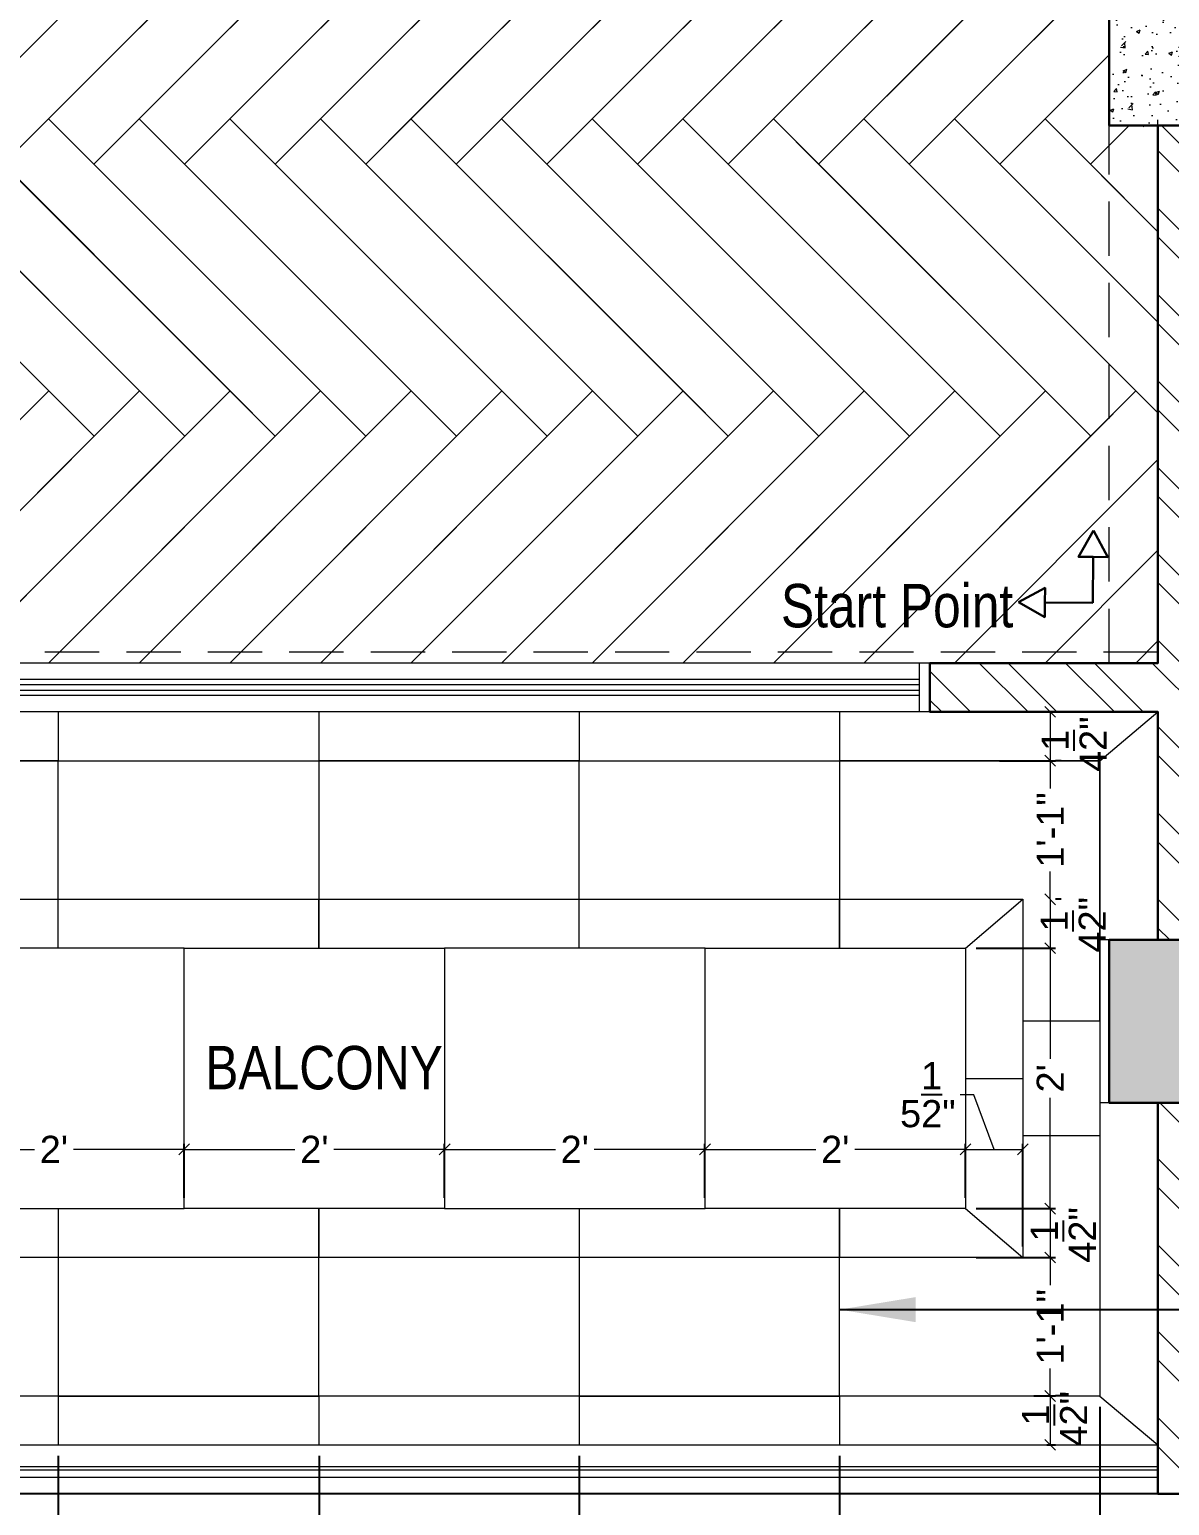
# Model space of a CAD drawing. Header units: millimetres. Extents: x 56222 to 3066687, y -650199 to -121287.
# Drawn here: x 152018.3 to 152123.3, y -179747.2 to -179611.3 of the extents above; entities that cross this region are included whole.
import ezdxf

# ---------------------------------------------------------------- set-up
doc = ezdxf.new("R2010")
doc.units = ezdxf.units.MM
doc.header["$MEASUREMENT"] = 0
doc.header["$PDMODE"] = 35
doc.linetypes.add('ACAD_ISO02W100', pattern=[15, 12, -3])
doc.linetypes.add('DASHED', pattern=[0.75, 0.5, -0.25])
doc.layers.get('Defpoints').update_dxf_attribs({"color": 220})
for name, color, linetype, lineweight in [('COLUMN', 1, 'Continuous', 30), ('dim05', 1, 'Continuous', 13), ('FIRST FLOOR', 7, 'Continuous', 9), ('FIRST FLOOR ( DW_RAIL )', 7, 'Continuous', 9), ('FIRST FLOOR ( TEXT )', 7, 'Continuous', 9), ('FIRST FLOOR_( D - W & RAILING )', 251, 'Continuous', 9), ('FIRST FLOOR_( PLine )_', 251, 'Continuous', 30), ('Labelling', 1, 'Continuous', 25), ('wall', 7, 'Continuous', 30), ('XX~SLAB ( BEAM )~ ( DIM )', 7, 'Continuous', 9)]:
    doc.layers.add(name, color=color, linetype=linetype, lineweight=lineweight)
doc.layers.add('GROUND FLOOR  ( Text )', color=251, linetype='Continuous')
doc.layers.add('hatch', color=253, linetype='Continuous', lineweight=0, transparency=0.4)
doc.layers.add('XX~SLAB ( PLINE )', color=251, linetype='Continuous', plot=False)
doc.styles.add('Arial', font='arial.ttf')
doc.styles.add('Cn_BT_9 ( BOLD )', font='swisscb.ttf', dxfattribs={"height": 9})
doc.styles.add('KATHA', font='swissc.ttf')
doc.styles.get("Standard").update_dxf_attribs({"font": 'arial.ttf', "height": 6})
doc.dimstyles.new('Cn_BT_9 ( BOLD )', dxfattribs={"dimtxt": 9, "dimasz": 5, "dimexe": 1.5, "dimexo": 0, "dimgap": 0.09, "dimtad": 0, "dimzin": 3, "dimdsep": 46, "dimlunit": 4, "dimtxsty": 'Cn_BT_9 ( BOLD )', "dimblk": 'DOT', "dimcen": 0.09, "dimdle": 1.5, "dimclrd": 251, "dimclre": 251, "dimclrt": 5, "dimadec": 0, "dimazin": 0, "dimtfac": 0.75, "dimtofl": 0, "dimtmove": 0, "dimatfit": 3, "dimfxl": 0, "dimtolj": 1, "dimtzin": 0, "dimlwd": 15, "dimlwe": 15, "dimarcsym": 0})
doc.dimstyles.new('ISO-25', dxfattribs={"dimtxt": 2.5, "dimasz": 1, "dimexe": 0.5, "dimexo": 1, "dimtad": 0, "dimdec": 1, "dimlunit": 4, "dimtxsty": 'Standard', "dimblk": 'OBLIQUE', "dimcen": 2.5, "dimclrd": 1, "dimclre": 1, "dimclrt": 5, "dimadec": 0, "dimazin": 0, "dimtfac": 1, "dimtdec": 1, "dimtmove": 0, "dimatfit": 3, "dimfxl": 1, "dimlwd": -1, "dimarcsym": 0})
pattern_1 = [(50, (0, 0), (3.586300913, -0.313760675), [0.375, -4.125]), (355, (0, 0), (-0.69375667, 3.76096067), [0.3, -3.3]), (100.4514445, (0.299, -0.026), (2.892544234, 3.447199955), [0.31870096, -3.50571056]), (46.1842, (0, 1), (5.33620665, -0.8275964), [0.5625, -6.1875]), (96.6356355, (0.4447, 0.931), (4.67330973, 4.870593), [0.47805171, -5.2585688]), (351.184164, (0, 1), (4.67330973, 4.870593), [0.45, -4.95]), (21, (0.5, 0.75), (2.98453526, -2.013094453), [0.375, -4.125]), (326, (0.5, 0.75), (1.21657666, 3.625750225), [0.3, -3.3]), (71.4514447, (0.7487, 0.5822), (4.201111884, 1.612655764), [0.31870095, -3.50571056]), (37.5, (0, 0), (0.0607992766, 1.664469269), [0, -3.26, 0, -3.35, 0, -3.3125]), (7.5, (0, 0), (1.315347687, 1.97205856), [0, -1.91, 0, -3.185, 0, -1.2625]), (327.5, (-1.115, 0), (2.669112181, -0.112774359), [0, -1.25, 0, -3.9, 0, -5.175]), (317.5, (-1.615, 0), (2.915930847, 0.500524912), [0, -1.625, 0, -2.59, 0, -3.675])]

# ---------------------------------------------------------------- blocks, each defined once
blk = doc.blocks.new('_Oblique')
at = {"layer": 'wall', "color": 0, "lineweight": -2}
blk.add_line((-0.5, -0.5), (0.5, 0.5), dxfattribs=at)
blk = doc.blocks.new('*D143')
at = {"layer": 'Defpoints', "color": 0, "lineweight": 30, "transparency": 16777216}
for p in [(152106.61, -179674.13), (152112.27, -179678.63), (152112.27, -179678.63)]:
    blk.add_point(p, dxfattribs=at)
at = {"layer": 'dim05', "color": 1, "linetype": 'Continuous', "lineweight": -2, "transparency": 16777216}
for p, q in [((152107.61, -179674.13), (152112.77, -179674.13)), ((152113.27, -179678.63), (152112.77, -179678.63))]:
    blk.add_line(p, q, dxfattribs=at)
at = {"layer": 'dim05', "color": 1, "linetype": 'Continuous', "transparency": 16777216}
blk.add_line((152112.27, -179674.13), (152112.27, -179678.63), dxfattribs=at)
at = {"layer": 'dim05', "color": 1, "transparency": 16777216}
for p, rotation in [((152112.27, -179674.13), 90), ((152112.27, -179678.63), 270)]:
    blk.add_blockref('_Oblique', p, dxfattribs=dict(at, rotation=rotation))
at = {"layer": 'dim05', "color": 5, "lineweight": 25, "transparency": 16777216, "insert": (152114.47, -179677.11), "char_height": 2.5, "attachment_point": 5, "rotation": 90, "style": 'Arial'}
blk.add_mtext('4{\\H1x;\\S1/2;}"', dxfattribs=at)
blk = doc.blocks.new('sd d')
at = {"color": 5, "lineweight": 30}
for p, q in [((3321370.72, -510816.44, 0), (3321370.72, -510812.03, 0)), ((3321366.49, -510816.44, 0), (3321370.72, -510816.44, 0))]:
    blk.add_line(p, q, dxfattribs=at)
at = {"color": 5, "lineweight": 30, "elevation": 0}
for points in [[(3321370.72, -510812.03), (3321369.37, -510812.03), (3321370.72, -510809.6)], [(3321370.72, -510812.03), (3321372.06, -510812.03), (3321370.72, -510809.6)], [(3321366.49, -510816.44), (3321366.49, -510815.09), (3321364.06, -510816.44)], [(3321366.49, -510816.44), (3321366.49, -510817.78), (3321364.06, -510816.44)]]:
    blk.add_lwpolyline(points, dxfattribs=at)
blk = doc.blocks.new('*D144')
at = {"layer": 'Defpoints', "color": 0, "lineweight": 30, "transparency": 16777216}
for p in [(152106.61, -179678.63), (152112.27, -179691.39), (152112.27, -179691.39)]:
    blk.add_point(p, dxfattribs=at)
at = {"layer": 'dim05', "color": 1, "linetype": 'Continuous', "lineweight": -2, "transparency": 16777216}
for p, q in [((152107.61, -179678.63), (152112.77, -179678.63)), ((152113.27, -179691.39), (152112.77, -179691.39))]:
    blk.add_line(p, q, dxfattribs=at)
at = {"layer": 'dim05', "color": 1, "linetype": 'Continuous', "transparency": 16777216}
for p, q in [((152112.27, -179678.63), (152112.27, -179681.18)), ((152112.27, -179691.39), (152112.27, -179688.84))]:
    blk.add_line(p, q, dxfattribs=at)
at = {"layer": 'dim05', "color": 1, "transparency": 16777216}
for p, rotation in [((152112.27, -179678.63), 90), ((152112.27, -179691.39), 270)]:
    blk.add_blockref('_Oblique', p, dxfattribs=dict(at, rotation=rotation))
at = {"layer": 'dim05', "color": 5, "lineweight": 25, "transparency": 16777216, "insert": (152112.27, -179685.01), "char_height": 2.5, "attachment_point": 5, "rotation": 90, "style": 'Arial'}
blk.add_mtext('1\'-1"', dxfattribs=at)
blk = doc.blocks.new('*D145')
at = {"layer": 'Defpoints', "color": 0, "lineweight": 30, "transparency": 16777216}
for p in [(152112.27, -179691.39), (152104.46, -179695.89), (152112.27, -179695.89)]:
    blk.add_point(p, dxfattribs=at)
at = {"layer": 'dim05', "color": 1, "linetype": 'Continuous', "transparency": 16777216}
blk.add_line((152112.27, -179691.39), (152112.27, -179695.89), dxfattribs=at)
at = {"layer": 'dim05', "color": 1, "linetype": 'Continuous', "lineweight": -2, "transparency": 16777216}
for p, q in [((152113.27, -179691.39), (152112.77, -179691.39)), ((152105.46, -179695.89), (152112.77, -179695.89))]:
    blk.add_line(p, q, dxfattribs=at)
at = {"layer": 'dim05', "color": 1, "transparency": 16777216}
for p, rotation in [((152112.27, -179691.39), 90), ((152112.27, -179695.89), 270)]:
    blk.add_blockref('_Oblique', p, dxfattribs=dict(at, rotation=rotation))
at = {"layer": 'dim05', "color": 5, "lineweight": 25, "transparency": 16777216, "insert": (152114.39, -179693.74), "char_height": 2.5, "attachment_point": 5, "rotation": 90, "style": 'Arial'}
blk.add_mtext('4{\\H1x;\\S1/2;}"', dxfattribs=at)
blk = doc.blocks.new('*D146')
at = {"layer": 'Defpoints', "color": 0, "lineweight": 30, "transparency": 16777216}
for p in [(152104.46, -179695.89), (152104.46, -179719.88), (152112.27, -179719.88)]:
    blk.add_point(p, dxfattribs=at)
at = {"layer": 'dim05', "color": 1, "linetype": 'Continuous', "lineweight": -2, "transparency": 16777216}
for p, q in [((152105.46, -179695.89), (152112.77, -179695.89)), ((152105.46, -179719.88), (152112.77, -179719.88))]:
    blk.add_line(p, q, dxfattribs=at)
at = {"layer": 'dim05', "color": 1, "linetype": 'Continuous', "transparency": 16777216}
for p, q in [((152112.27, -179695.89), (152112.27, -179706.09)), ((152112.27, -179719.88), (152112.27, -179709.68))]:
    blk.add_line(p, q, dxfattribs=at)
at = {"layer": 'dim05', "color": 1, "transparency": 16777216}
for p, rotation in [((152112.27, -179695.89), 90), ((152112.27, -179719.88), 270)]:
    blk.add_blockref('_Oblique', p, dxfattribs=dict(at, rotation=rotation))
at = {"layer": 'dim05', "color": 5, "lineweight": 25, "transparency": 16777216, "insert": (152112.27, -179707.88), "char_height": 2.5, "attachment_point": 5, "rotation": 90, "style": 'Arial'}
blk.add_mtext("2'", dxfattribs=at)
blk = doc.blocks.new('*D147')
at = {"layer": 'Defpoints', "color": 0, "lineweight": 30, "transparency": 16777216}
for p in [(152104.46, -179719.88), (152104.46, -179724.38), (152112.27, -179724.38)]:
    blk.add_point(p, dxfattribs=at)
at = {"layer": 'dim05', "color": 1, "linetype": 'Continuous', "lineweight": -2, "transparency": 16777216}
for p, q in [((152105.46, -179719.88), (152112.77, -179719.88)), ((152105.46, -179724.38), (152112.77, -179724.38))]:
    blk.add_line(p, q, dxfattribs=at)
at = {"layer": 'dim05', "color": 1, "linetype": 'Continuous', "transparency": 16777216}
blk.add_line((152112.27, -179719.88), (152112.27, -179724.38), dxfattribs=at)
at = {"layer": 'dim05', "color": 1, "transparency": 16777216}
for p, rotation in [((152112.27, -179719.88), 90), ((152112.27, -179724.38), 270)]:
    blk.add_blockref('_Oblique', p, dxfattribs=dict(at, rotation=rotation))
at = {"layer": 'dim05', "color": 5, "lineweight": 25, "transparency": 16777216, "insert": (152113.48, -179722.3), "char_height": 2.5, "attachment_point": 5, "rotation": 90, "style": 'Arial'}
blk.add_mtext('4{\\H1x;\\S1/2;}"', dxfattribs=at)
blk = doc.blocks.new('*D148')
at = {"layer": 'Defpoints', "color": 0, "lineweight": 30, "transparency": 16777216}
for p in [(152109.75, -179724.38), (152109.75, -179737.13), (152112.27, -179737.13)]:
    blk.add_point(p, dxfattribs=at)
at = {"layer": 'dim05', "color": 1, "linetype": 'Continuous', "lineweight": -2, "transparency": 16777216}
for p, q in [((152110.75, -179724.38), (152112.77, -179724.38)), ((152110.75, -179737.13), (152112.77, -179737.13))]:
    blk.add_line(p, q, dxfattribs=at)
at = {"layer": 'dim05', "color": 1, "linetype": 'Continuous', "transparency": 16777216}
for p, q in [((152112.27, -179724.38), (152112.27, -179726.93)), ((152112.27, -179737.13), (152112.27, -179734.59))]:
    blk.add_line(p, q, dxfattribs=at)
at = {"layer": 'dim05', "color": 1, "transparency": 16777216}
for p, rotation in [((152112.27, -179724.38), 90), ((152112.27, -179737.13), 270)]:
    blk.add_blockref('_Oblique', p, dxfattribs=dict(at, rotation=rotation))
at = {"layer": 'dim05', "color": 5, "lineweight": 25, "transparency": 16777216, "insert": (152112.27, -179730.76), "char_height": 2.5, "attachment_point": 5, "rotation": 90, "style": 'Arial'}
blk.add_mtext('1\'-1"', dxfattribs=at)
blk = doc.blocks.new('*D149')
at = {"layer": 'Defpoints', "color": 0, "lineweight": 30, "transparency": 16777216}
for p in [(152112.27, -179737.13), (152110.96, -179741.63), (152112.27, -179741.63)]:
    blk.add_point(p, dxfattribs=at)
at = {"layer": 'dim05', "color": 1, "linetype": 'Continuous', "transparency": 16777216}
blk.add_line((152112.27, -179737.13), (152112.27, -179741.63), dxfattribs=at)
at = {"layer": 'dim05', "color": 1, "linetype": 'Continuous', "lineweight": -2, "transparency": 16777216}
for p, q in [((152113.27, -179737.13), (152112.77, -179737.13)), ((152111.96, -179741.63), (152112.77, -179741.63))]:
    blk.add_line(p, q, dxfattribs=at)
at = {"layer": 'dim05', "color": 1, "transparency": 16777216}
for p, rotation in [((152112.27, -179737.13), 90), ((152112.27, -179741.63), 270)]:
    blk.add_blockref('_Oblique', p, dxfattribs=dict(at, rotation=rotation))
at = {"layer": 'dim05', "color": 5, "lineweight": 25, "transparency": 16777216, "insert": (152112.67, -179739.23), "char_height": 2.5, "attachment_point": 5, "rotation": 90, "style": 'Arial'}
blk.add_mtext('4{\\H1x;\\S1/2;}"', dxfattribs=at)
blk = doc.blocks.new('*D152')
at = {"layer": 'Defpoints', "color": 0, "lineweight": 30, "transparency": 16777216}
for p in [(151996.92, -179741.63), (152020.91, -179741.63), (152020.91, -179751.49)]:
    blk.add_point(p, dxfattribs=at)
at = {"layer": 'dim05', "color": 1, "linetype": 'Continuous', "lineweight": -2, "transparency": 16777216}
for p, q in [((151996.92, -179742.63), (151996.92, -179751.99)), ((152020.91, -179742.63), (152020.91, -179751.99))]:
    blk.add_line(p, q, dxfattribs=at)
at = {"layer": 'dim05', "color": 1, "linetype": 'Continuous', "transparency": 16777216}
for p, q in [((151996.92, -179751.49), (152007.12, -179751.49)), ((152020.91, -179751.49), (152010.71, -179751.49))]:
    blk.add_line(p, q, dxfattribs=at)
at = {"layer": 'dim05', "color": 1, "transparency": 16777216, "rotation": 180}
blk.add_blockref('_Oblique', (151996.92, -179751.49), dxfattribs=at)
at = {"layer": 'dim05', "color": 1, "transparency": 16777216}
blk.add_blockref('_Oblique', (152020.91, -179751.49), dxfattribs=at)
at = {"layer": 'dim05', "color": 5, "lineweight": 25, "transparency": 16777216, "insert": (152008.92, -179751.49), "char_height": 2.5, "attachment_point": 5, "style": 'Arial'}
blk.add_mtext("2'", dxfattribs=at)
blk = doc.blocks.new('*D153')
at = {"layer": 'Defpoints', "color": 0, "lineweight": 30, "transparency": 16777216}
for p in [(152020.91, -179741.63), (152044.94, -179741.63), (152020.91, -179751.49)]:
    blk.add_point(p, dxfattribs=at)
at = {"layer": 'dim05', "color": 1, "linetype": 'Continuous', "lineweight": -2, "transparency": 16777216}
for p, q in [((152020.91, -179742.63), (152020.91, -179751.99)), ((152044.94, -179742.63), (152044.94, -179751.99))]:
    blk.add_line(p, q, dxfattribs=at)
at = {"layer": 'dim05', "color": 1, "linetype": 'Continuous', "transparency": 16777216}
for p, q in [((152020.91, -179751.49), (152031.13, -179751.49)), ((152044.94, -179751.49), (152034.72, -179751.49))]:
    blk.add_line(p, q, dxfattribs=at)
at = {"layer": 'dim05', "color": 1, "transparency": 16777216, "rotation": 180}
blk.add_blockref('_Oblique', (152020.91, -179751.49), dxfattribs=at)
at = {"layer": 'dim05', "color": 1, "transparency": 16777216}
blk.add_blockref('_Oblique', (152044.94, -179751.49), dxfattribs=at)
at = {"layer": 'dim05', "color": 5, "lineweight": 25, "transparency": 16777216, "insert": (152032.92, -179751.49), "char_height": 2.5, "attachment_point": 5, "style": 'Arial'}
blk.add_mtext("2'", dxfattribs=at)
blk = doc.blocks.new('*D154')
at = {"layer": 'Defpoints', "color": 0, "lineweight": 30, "transparency": 16777216}
for p in [(152044.94, -179741.63), (152068.88, -179741.63), (152068.88, -179751.49)]:
    blk.add_point(p, dxfattribs=at)
at = {"layer": 'dim05', "color": 1, "linetype": 'Continuous', "lineweight": -2, "transparency": 16777216}
for p, q in [((152044.94, -179742.63), (152044.94, -179751.99)), ((152068.88, -179742.63), (152068.88, -179751.99))]:
    blk.add_line(p, q, dxfattribs=at)
at = {"layer": 'dim05', "color": 1, "linetype": 'Continuous', "transparency": 16777216}
for p, q in [((152044.94, -179751.49), (152055.11, -179751.49)), ((152068.88, -179751.49), (152058.7, -179751.49))]:
    blk.add_line(p, q, dxfattribs=at)
at = {"layer": 'dim05', "color": 1, "transparency": 16777216, "rotation": 180}
blk.add_blockref('_Oblique', (152044.94, -179751.49), dxfattribs=at)
at = {"layer": 'dim05', "color": 1, "transparency": 16777216}
blk.add_blockref('_Oblique', (152068.88, -179751.49), dxfattribs=at)
at = {"layer": 'dim05', "color": 5, "lineweight": 25, "transparency": 16777216, "insert": (152056.91, -179751.49), "char_height": 2.5, "attachment_point": 5, "style": 'Arial'}
blk.add_mtext("2'", dxfattribs=at)
blk = doc.blocks.new('*D156')
at = {"layer": 'Defpoints', "color": 0, "lineweight": 30, "transparency": 16777216}
for p in [(152116.85, -179737.13), (152092.86, -179741.63), (152116.85, -179751.49)]:
    blk.add_point(p, dxfattribs=at)
at = {"layer": 'dim05', "color": 1, "linetype": 'Continuous', "lineweight": -2, "transparency": 16777216}
for p, q in [((152116.85, -179738.13), (152116.85, -179751.99)), ((152092.86, -179742.63), (152092.86, -179751.99))]:
    blk.add_line(p, q, dxfattribs=at)
at = {"layer": 'dim05', "color": 1, "linetype": 'Continuous', "transparency": 16777216}
for p, q in [((152092.86, -179751.49), (152103.06, -179751.49)), ((152116.85, -179751.49), (152106.65, -179751.49))]:
    blk.add_line(p, q, dxfattribs=at)
at = {"layer": 'dim05', "color": 1, "transparency": 16777216, "rotation": 180}
blk.add_blockref('_Oblique', (152092.86, -179751.49), dxfattribs=at)
at = {"layer": 'dim05', "color": 1, "transparency": 16777216}
blk.add_blockref('_Oblique', (152116.85, -179751.49), dxfattribs=at)
at = {"layer": 'dim05', "color": 5, "lineweight": 25, "transparency": 16777216, "insert": (152104.86, -179751.49), "char_height": 2.5, "attachment_point": 5, "style": 'Arial'}
blk.add_mtext("2'", dxfattribs=at)
blk = doc.blocks.new('*D155')
at = {"layer": 'Defpoints', "color": 0, "lineweight": 30, "transparency": 16777216}
for p in [(152068.88, -179741.63), (152092.86, -179741.63), (152068.88, -179751.49)]:
    blk.add_point(p, dxfattribs=at)
at = {"layer": 'dim05', "color": 1, "linetype": 'Continuous', "lineweight": -2, "transparency": 16777216}
for p, q in [((152068.88, -179742.63), (152068.88, -179751.99)), ((152092.86, -179742.63), (152092.86, -179751.99))]:
    blk.add_line(p, q, dxfattribs=at)
at = {"layer": 'dim05', "color": 1, "linetype": 'Continuous', "transparency": 16777216}
for p, q in [((152068.88, -179751.49), (152079.07, -179751.49)), ((152092.86, -179751.49), (152082.67, -179751.49))]:
    blk.add_line(p, q, dxfattribs=at)
at = {"layer": 'dim05', "color": 1, "transparency": 16777216, "rotation": 180}
blk.add_blockref('_Oblique', (152068.88, -179751.49), dxfattribs=at)
at = {"layer": 'dim05', "color": 1, "transparency": 16777216}
blk.add_blockref('_Oblique', (152092.86, -179751.49), dxfattribs=at)
at = {"layer": 'dim05', "color": 5, "lineweight": 25, "transparency": 16777216, "insert": (152080.87, -179751.49), "char_height": 2.5, "attachment_point": 5, "style": 'Arial'}
blk.add_mtext("2'", dxfattribs=at)
blk = doc.blocks.new('*D164')
at = {"layer": 'Defpoints', "color": 0, "lineweight": 30, "transparency": 16777216}
for p in [(152032.5, -179714.42), (152008.52, -179719.88), (152032.5, -179719.88)]:
    blk.add_point(p, dxfattribs=at)
at = {"layer": 'dim05', "color": 1, "linetype": 'Continuous', "lineweight": -2, "transparency": 16777216}
for p, q in [((152008.52, -179718.88), (152008.52, -179713.92)), ((152032.5, -179718.88), (152032.5, -179713.92))]:
    blk.add_line(p, q, dxfattribs=at)
at = {"layer": 'dim05', "color": 1, "linetype": 'Continuous', "transparency": 16777216}
for p, q in [((152008.52, -179714.42), (152018.71, -179714.42)), ((152032.5, -179714.42), (152022.31, -179714.42))]:
    blk.add_line(p, q, dxfattribs=at)
at = {"layer": 'dim05', "color": 1, "transparency": 16777216, "rotation": 180}
blk.add_blockref('_Oblique', (152008.52, -179714.42), dxfattribs=at)
at = {"layer": 'dim05', "color": 1, "transparency": 16777216}
blk.add_blockref('_Oblique', (152032.5, -179714.42), dxfattribs=at)
at = {"layer": 'dim05', "color": 5, "lineweight": 25, "transparency": 16777216, "insert": (152020.51, -179714.42), "char_height": 2.5, "attachment_point": 5, "style": 'Arial'}
blk.add_mtext("2'", dxfattribs=at)
blk = doc.blocks.new('*D165')
at = {"layer": 'Defpoints', "color": 0, "lineweight": 30, "transparency": 16777216}
for p in [(152032.5, -179714.42), (152032.5, -179719.88), (152056.49, -179719.88)]:
    blk.add_point(p, dxfattribs=at)
at = {"layer": 'dim05', "color": 1, "linetype": 'Continuous', "lineweight": -2, "transparency": 16777216}
for p, q in [((152032.5, -179718.88), (152032.5, -179713.92)), ((152056.49, -179718.88), (152056.49, -179713.92))]:
    blk.add_line(p, q, dxfattribs=at)
at = {"layer": 'dim05', "color": 1, "linetype": 'Continuous', "transparency": 16777216}
for p, q in [((152032.5, -179714.42), (152042.7, -179714.42)), ((152056.49, -179714.42), (152046.29, -179714.42))]:
    blk.add_line(p, q, dxfattribs=at)
at = {"layer": 'dim05', "color": 1, "transparency": 16777216, "rotation": 180}
blk.add_blockref('_Oblique', (152032.5, -179714.42), dxfattribs=at)
at = {"layer": 'dim05', "color": 1, "transparency": 16777216}
blk.add_blockref('_Oblique', (152056.49, -179714.42), dxfattribs=at)
at = {"layer": 'dim05', "color": 5, "lineweight": 25, "transparency": 16777216, "insert": (152044.5, -179714.42), "char_height": 2.5, "attachment_point": 5, "style": 'Arial'}
blk.add_mtext("2'", dxfattribs=at)
blk = doc.blocks.new('*D166')
at = {"layer": 'Defpoints', "color": 0, "lineweight": 30, "transparency": 16777216}
for p in [(152080.47, -179714.42), (152056.49, -179719.88), (152080.47, -179719.88)]:
    blk.add_point(p, dxfattribs=at)
at = {"layer": 'dim05', "color": 1, "linetype": 'Continuous', "lineweight": -2, "transparency": 16777216}
for p, q in [((152056.49, -179718.88), (152056.49, -179713.92)), ((152080.47, -179718.88), (152080.47, -179713.92))]:
    blk.add_line(p, q, dxfattribs=at)
at = {"layer": 'dim05', "color": 1, "linetype": 'Continuous', "transparency": 16777216}
for p, q in [((152056.49, -179714.42), (152066.69, -179714.42)), ((152080.47, -179714.42), (152070.28, -179714.42))]:
    blk.add_line(p, q, dxfattribs=at)
at = {"layer": 'dim05', "color": 1, "transparency": 16777216, "rotation": 180}
blk.add_blockref('_Oblique', (152056.49, -179714.42), dxfattribs=at)
at = {"layer": 'dim05', "color": 1, "transparency": 16777216}
blk.add_blockref('_Oblique', (152080.47, -179714.42), dxfattribs=at)
at = {"layer": 'dim05', "color": 5, "lineweight": 25, "transparency": 16777216, "insert": (152068.48, -179714.42), "char_height": 2.5, "attachment_point": 5, "style": 'Arial'}
blk.add_mtext("2'", dxfattribs=at)
blk = doc.blocks.new('*D167')
at = {"layer": 'Defpoints', "color": 0, "lineweight": 30, "transparency": 16777216}
for p in [(152080.47, -179714.42), (152080.47, -179719.88), (152104.46, -179719.88)]:
    blk.add_point(p, dxfattribs=at)
at = {"layer": 'dim05', "color": 1, "linetype": 'Continuous', "lineweight": -2, "transparency": 16777216}
for p, q in [((152080.47, -179718.88), (152080.47, -179713.92)), ((152104.46, -179718.88), (152104.46, -179713.92))]:
    blk.add_line(p, q, dxfattribs=at)
at = {"layer": 'dim05', "color": 1, "linetype": 'Continuous', "transparency": 16777216}
for p, q in [((152080.47, -179714.42), (152090.67, -179714.42)), ((152104.46, -179714.42), (152094.26, -179714.42))]:
    blk.add_line(p, q, dxfattribs=at)
at = {"layer": 'dim05', "color": 1, "transparency": 16777216, "rotation": 180}
blk.add_blockref('_Oblique', (152080.47, -179714.42), dxfattribs=at)
at = {"layer": 'dim05', "color": 1, "transparency": 16777216}
blk.add_blockref('_Oblique', (152104.46, -179714.42), dxfattribs=at)
at = {"layer": 'dim05', "color": 5, "lineweight": 25, "transparency": 16777216, "insert": (152092.47, -179714.42), "char_height": 2.5, "attachment_point": 5, "style": 'Arial'}
blk.add_mtext("2'", dxfattribs=at)
blk = doc.blocks.new('*D168')
at = {"layer": 'Defpoints', "color": 0, "lineweight": 30, "transparency": 16777216}
for p in [(152109.75, -179714.42), (152104.46, -179719.88), (152109.75, -179724.38)]:
    blk.add_point(p, dxfattribs=at)
at = {"layer": 'dim05', "color": 1, "linetype": 'Continuous', "transparency": 16777216}
for p, q in [((152105.22, -179709.4), (152103.97, -179709.4)), ((152107.11, -179714.42), (152105.22, -179709.4)), ((152104.46, -179714.42), (152109.75, -179714.42))]:
    blk.add_line(p, q, dxfattribs=at)
at = {"layer": 'dim05', "color": 1, "linetype": 'Continuous', "lineweight": -2, "transparency": 16777216}
for p, q in [((152104.46, -179718.88), (152104.46, -179713.92)), ((152109.75, -179723.38), (152109.75, -179713.92))]:
    blk.add_line(p, q, dxfattribs=at)
at = {"layer": 'dim05', "color": 1, "transparency": 16777216, "rotation": 180}
blk.add_blockref('_Oblique', (152104.46, -179714.42), dxfattribs=at)
at = {"layer": 'dim05', "color": 1, "transparency": 16777216}
blk.add_blockref('_Oblique', (152109.75, -179714.42), dxfattribs=at)
at = {"layer": 'dim05', "color": 5, "lineweight": 25, "transparency": 16777216, "insert": (152101, -179709.4), "char_height": 2.5, "attachment_point": 5, "style": 'Arial'}
blk.add_mtext('5{\\H1x;\\S1/2;}"', dxfattribs=at)
blk = doc.blocks.new('_Dot')
at = {"color": 0, "linetype": 'ByBlock', "lineweight": -2}
blk.add_line((-0.5, 0), (-1, 0), dxfattribs=at)
at = {"color": 0, "linetype": 'ByBlock', "const_width": 0.5}
blk.add_lwpolyline([(-0.25, 0, 1), (0.25, 0, 1)], format="xyb", close=True, dxfattribs=at)

msp = doc.modelspace()

# ---------------------------------------------------------------- hatches: boundary and pattern name
at = {"layer": 'hatch', "lineweight": 0, "true_color": 0x636466, "transparency": 33554610}
h = msp.add_hatch(dxfattribs=at)
h.set_pattern_fill('ANSI32', color=251, scale=15, angle=90, style=0)
h.paths.add_polyline_path([(152264.688, -179701.135), (152164.188, -179701.135), (152164.188, -179705.635), (152164.188, -179710.135), (152264.688, -179710.135)])
h.paths.add_polyline_path([(152131.188, -179701.135), (152126.688, -179701.135), (152126.688, -179710.135), (152131.188, -179710.135)])
h.paths.add_polyline_path([(152126.688, -179710.135), (152122.188, -179710.135), (152122.188, -179746.135), (152126.688, -179746.135)])
h.paths.add_polyline_path([(152126.688, -179620.135), (152122.188, -179620.135), (152122.188, -179669.107), (152122.188, -179669.635), (152101.188, -179669.635), (152101.188, -179674.135), (152122.188, -179674.135), (152122.188, -179695.135), (152126.688, -179695.135)])
h.paths.add_polyline_path([(151993.188, -179669.635), (151972.188, -179669.635), (151963.188, -179669.635), (151963.188, -179674.135), (151993.188, -179674.135)])
h.paths.add_polyline_path([(152269.188, -179654.594), (152269.188, -179607.365), (152269.188, -179600.635), (152264.688, -179600.635), (152264.688, -179607.365), (152264.688, -179695.135), (152273.688, -179695.135), (152273.688, -179692.135), (152297.683, -179692.135), (152297.683, -179687.635), (152269.188, -179687.635)])
h.paths.add_polyline_path([(152350.751, -179659.908), (152377.223, -179659.908), (152377.223, -179651.665), (152350.751, -179651.665)], flags=9)
h.paths.add_polyline_path([(152067.798, -179476.158), (152080.132, -179476.158), (152080.132, -179472.037), (152067.798, -179472.037)], flags=9)
h.paths.add_polyline_path([(152196.027, -179476.158), (152208.361, -179476.158), (152208.361, -179472.037), (152196.027, -179472.037)], flags=9)
h.paths.add_polyline_path([(152227.306, -179548.22), (152250.277, -179548.22), (152250.277, -179539.843), (152227.306, -179539.843)], flags=9)
h.paths.add_polyline_path([(152194.906, -179499.479), (152217.877, -179499.479), (152217.877, -179491.103), (152194.906, -179491.103)], flags=9)
h.paths.add_polyline_path([(152167.6, -179548.817), (152193.928, -179548.817), (152193.928, -179533.748), (152167.6, -179533.748)], flags=9)
h.paths.add_polyline_path([(152161.703, -179461.01), (152188.03, -179461.01), (152188.03, -179445.941), (152161.703, -179445.941)], flags=9)
h.paths.add_polyline_path([(152259.517, -179496.97), (152289.332, -179496.97), (152289.332, -179475.133), (152259.517, -179475.133)], flags=9)
h.paths.add_polyline_path([(152022.856, -179449.802), (152072.344, -179449.802), (152072.344, -179434.728), (152022.856, -179434.728)], flags=9)
h = msp.add_hatch(dxfattribs=at)
h.set_pattern_fill('AR-CONC', color=251, scale=0.5)
h.set_pattern_definition(pattern_1)
h.paths.add_polyline_path([(152126.688, -179701.135), (152126.688, -179695.135), (152117.688, -179695.135), (152117.688, -179710.135), (152126.688, -179710.135)])
h.paths.add_polyline_path([(152273.688, -179695.135), (152264.688, -179695.135), (152264.688, -179701.135), (152264.688, -179710.135), (152269.188, -179710.135), (152273.688, -179710.135)])
h.paths.add_polyline_path([(152067.798, -179476.158), (152080.132, -179476.158), (152080.132, -179472.037), (152067.798, -179472.037)], flags=9)
h.paths.add_polyline_path([(152196.027, -179476.158), (152208.361, -179476.158), (152208.361, -179472.037), (152196.027, -179472.037)], flags=9)
h.paths.add_polyline_path([(152269.557, -179582.303), (152292.529, -179582.303), (152292.529, -179573.926), (152269.557, -179573.926)], flags=9)
h.paths.add_polyline_path([(152241.391, -179582.041), (152264.362, -179582.041), (152264.362, -179573.664), (152241.391, -179573.664)], flags=9)
h.paths.add_polyline_path([(152227.306, -179548.22), (152250.277, -179548.22), (152250.277, -179539.843), (152227.306, -179539.843)], flags=9)
h.paths.add_polyline_path([(152194.906, -179499.479), (152217.877, -179499.479), (152217.877, -179491.103), (152194.906, -179491.103)], flags=9)
h.paths.add_polyline_path([(152141.551, -179607.588), (152153.824, -179607.588), (152153.824, -179595.023), (152141.551, -179595.023)], flags=9)
h.paths.add_polyline_path([(152299.66, -179702.174), (152323.936, -179702.174), (152323.936, -179691.703), (152299.66, -179691.703)], flags=9)
h.paths.add_polyline_path([(152167.6, -179548.817), (152193.928, -179548.817), (152193.928, -179533.748), (152167.6, -179533.748)], flags=9)
h.paths.add_polyline_path([(152161.703, -179461.01), (152188.03, -179461.01), (152188.03, -179445.941), (152161.703, -179445.941)], flags=9)
h.paths.add_polyline_path([(152259.517, -179496.97), (152289.332, -179496.97), (152289.332, -179475.133), (152259.517, -179475.133)], flags=9)
h.paths.add_polyline_path([(152194.155, -179582.082), (152239.061, -179582.082), (152239.061, -179573.705), (152194.155, -179573.705)], flags=9)
h.paths.add_polyline_path([(152033.961, -179595.627), (152065.101, -179595.627), (152065.101, -179573.79), (152033.961, -179573.79)], flags=9)
h.paths.add_polyline_path([(152022.856, -179449.802), (152072.344, -179449.802), (152072.344, -179434.728), (152022.856, -179434.728)], flags=9)
h = msp.add_hatch(dxfattribs=at)
h.set_pattern_fill('AR-CONC', color=251, scale=0.5)
h.set_pattern_definition(pattern_1)
h.paths.add_polyline_path([(152126.688, -179605.135), (152117.853, -179605.135), (152117.688, -179605.3), (152117.688, -179620.135), (152126.688, -179620.135)])

# ---------------------------------------------------------------- linework, layer by layer
at = {"layer": 'COLUMN'}
for points in [[(152117.688, -179605.135), (152126.688, -179605.135), (152126.688, -179620.135), (152117.688, -179620.135)], [(152117.688, -179695.135), (152126.688, -179695.135), (152126.688, -179710.135), (152117.688, -179710.135)]]:
    msp.add_lwpolyline(points, close=True, dxfattribs=at)
at = {"layer": 'FIRST FLOOR'}
for p, q in [((152122.188, -179669.107), (152122.188, -179619.607)), ((152122.188, -179669.635), (152122.188, -179620.135)), ((152126.688, -179620.135), (152122.188, -179620.135)), ((152122.188, -179669.635), (152101.188, -179669.635)), ((152101.188, -179669.635), (152101.188, -179674.135)), ((152122.188, -179674.135), (151963.188, -179674.135)), ((152122.188, -179695.135), (152122.188, -179674.135)), ((152363.688, -179710.135), (152117.688, -179710.135)), ((152122.188, -179734.135), (152122.188, -179710.135))]:
    msp.add_line(p, q, dxfattribs=at)
at = {"layer": 'FIRST FLOOR', "ltscale": 0.7}
msp.add_lwpolyline([(152122.188, -179710.135), (152122.188, -179746.135), (151958.688, -179746.135), (151958.688, -179399.635), (151963.188, -179399.635)], dxfattribs=at)
at = {"layer": 'FIRST FLOOR', "color": 1, "linetype": 'ACAD_ISO02W100', "ltscale": 0.7}
msp.add_lwpolyline([(152122.188, -179746.135), (151963.188, -179746.135), (151963.188, -179674.135)], dxfattribs=at)
at = {"layer": 'FIRST FLOOR'}
msp.add_lwpolyline([(151967.688, -179741.635), (152122.188, -179741.635), (152122.188, -179746.135), (151967.688, -179746.135)], close=True, dxfattribs=at)
at = {"layer": 'FIRST FLOOR ( DW_RAIL )'}
msp.add_line((152101.188, -179669.635), (151993.188, -179669.635), dxfattribs=at)
msp.add_lwpolyline([(152100.188, -179669.635), (152100.188, -179674.135)], dxfattribs=at)
for points in [[(151994.188, -179671.135), (152100.188, -179671.135), (152100.188, -179671.635), (151994.188, -179671.635)], [(151994.188, -179672.135), (152100.188, -179672.135), (152100.188, -179672.635), (151994.188, -179672.635)]]:
    msp.add_lwpolyline(points, close=True, dxfattribs=at)
at = {"layer": 'FIRST FLOOR_( D - W & RAILING )', "color": 32}
msp.add_lwpolyline([(151967.688, -179744.635), (151967.688, -179743.635), (152122.188, -179743.635), (152122.188, -179744.635), (151967.688, -179744.635), (151967.688, -179743.935), (152122.188, -179743.935), (152122.188, -179744.635)], close=True, dxfattribs=at)
at = {"layer": 'FIRST FLOOR_( PLine )_'}
for points in [[(152122.188, -179710.135), (152122.188, -179746.135), (152126.688, -179746.135), (152126.688, -179596.135), (152122.188, -179596.135), (152122.188, -179605.135)], [(152122.188, -179620.135), (152122.188, -179669.635), (152101.188, -179669.635), (152101.188, -179674.135), (152122.188, -179674.135), (152122.188, -179695.135)]]:
    msp.add_lwpolyline(points, dxfattribs=at)
at = {"layer": 'GROUND FLOOR  ( Text )', "lineweight": 0, "ltscale": 10}
for p, q in [((152020.908, -179674.135), (152020.908, -179678.635)), ((152044.894, -179674.135), (152044.894, -179678.635)), ((152068.879, -179674.135), (152068.879, -179678.635)), ((152092.864, -179674.135), (152092.864, -179678.635)), ((152116.849, -179678.635), (152122.188, -179674.135)), ((151980.033, -179691.392), (152109.754, -179691.392)), ((152020.908, -179695.892), (152020.908, -179691.392)), ((152044.894, -179695.892), (152044.894, -179691.392)), ((152068.879, -179695.892), (152068.879, -179691.392)), ((152092.864, -179695.892), (152092.864, -179691.392)), ((152104.46, -179695.892), (152109.754, -179691.392)), ((152109.754, -179691.392), (152109.754, -179724.378)), ((152117.688, -179695.135), (152116.849, -179695.135)), ((152116.849, -179702.621), (152109.754, -179702.621)), ((152104.46, -179707.885), (152109.754, -179707.885)), ((152117.688, -179710.135), (152116.849, -179710.135)), ((152020.908, -179719.878), (152020.908, -179724.378)), ((152044.894, -179719.878), (152044.894, -179724.378)), ((152068.879, -179719.878), (152068.879, -179724.378)), ((152092.864, -179719.878), (152092.864, -179724.378)), ((152104.46, -179719.878), (152109.754, -179724.378)), ((152109.754, -179724.378), (151980.033, -179724.378)), ((152020.908, -179737.135), (152020.908, -179741.635)), ((152044.894, -179737.135), (152044.894, -179741.635)), ((152068.879, -179737.135), (152068.879, -179741.635)), ((152092.864, -179737.135), (152092.864, -179741.635)), ((152116.849, -179737.135), (152122.188, -179741.635))]:
    msp.add_line(p, q, dxfattribs=at)
for points in [[(151972.938, -179678.635), (152116.849, -179678.635), (152116.849, -179737.135), (151972.938, -179737.135)], [(152032.504, -179695.892), (152008.519, -179695.892), (152008.519, -179719.878), (152032.504, -179719.878)], [(152032.504, -179695.892), (152056.489, -179695.892), (152056.489, -179719.878), (152032.504, -179719.878)], [(152080.474, -179695.892), (152056.489, -179695.892), (152056.489, -179719.878), (152080.474, -179719.878)], [(152080.474, -179695.892), (152104.46, -179695.892), (152104.46, -179719.878), (152080.474, -179719.878)]]:
    msp.add_lwpolyline(points, close=True, dxfattribs=at)
for points in [[(152020.908, -179695.892), (152020.908, -179678.635), (151996.923, -179678.635), (151996.923, -179695.892)], [(152020.908, -179695.892), (152020.908, -179678.635), (152044.894, -179678.635), (152044.894, -179695.892)], [(152068.879, -179695.892), (152068.879, -179678.635), (152044.894, -179678.635), (152044.894, -179695.892)], [(152068.879, -179695.892), (152068.879, -179678.635), (152092.864, -179678.635), (152092.864, -179695.892)], [(152116.849, -179702.621), (152116.849, -179702.621), (152116.849, -179678.635), (152092.864, -179678.635), (152092.864, -179695.892)], [(152109.754, -179713.149), (152116.849, -179713.149), (152116.849, -179737.135), (152092.864, -179737.135), (152092.864, -179719.878)], [(152020.908, -179719.878), (152020.908, -179737.135), (151996.923, -179737.135), (151996.923, -179719.878)], [(152020.908, -179719.878), (152020.908, -179737.135), (152044.894, -179737.135), (152044.894, -179719.878)], [(152068.879, -179719.878), (152068.879, -179737.135), (152044.894, -179737.135), (152044.894, -179719.878)], [(152068.879, -179719.878), (152068.879, -179737.135), (152092.864, -179737.135), (152092.864, -179719.878)]]:
    msp.add_lwpolyline(points, dxfattribs=at)
at = {"layer": 'Labelling', "color": 251, "linetype": 'DASHED', "lineweight": 0, "ltscale": 10, "true_color": 0x636466}
for p, q in [((152117.688, -179669.635), (152117.688, -179483.635)), ((152122.188, -179668.635), (151972.188, -179668.635))]:
    msp.add_line(p, q, dxfattribs=at)
at = {"layer": 'XX~SLAB ( BEAM )~ ( DIM )', "color": 244, "lineweight": 0, "true_color": 0x991b1e}
for points in [[(152007.504, -179623.701), (152003.332, -179619.529), (152028.385, -179594.476), (152032.557, -179598.648)], [(152015.848, -179623.701), (152011.676, -179619.529), (152036.729, -179594.476), (152040.9, -179598.648)], [(152024.192, -179623.701), (152020.02, -179619.529), (152045.072, -179594.476), (152049.244, -179598.648)], [(152032.535, -179623.701), (152028.363, -179619.529), (152053.416, -179594.476), (152057.588, -179598.648)], [(152040.879, -179623.701), (152036.707, -179619.529), (152061.76, -179594.476), (152065.932, -179598.648)], [(152049.223, -179623.701), (152045.051, -179619.529), (152070.104, -179594.476), (152074.276, -179598.648)], [(152057.567, -179623.701), (152053.395, -179619.529), (152078.448, -179594.476), (152082.62, -179598.648)], [(152065.911, -179623.701), (152061.739, -179619.529), (152086.792, -179594.476), (152090.964, -179598.648)], [(152074.255, -179623.701), (152070.083, -179619.529), (152095.136, -179594.476), (152099.307, -179598.648)], [(152082.599, -179623.701), (152078.427, -179619.529), (152103.479, -179594.476), (152107.651, -179598.648)], [(152090.942, -179623.701), (152086.77, -179619.529), (152111.823, -179594.476), (152115.995, -179598.648)], [(151994.988, -179619.529), (151990.816, -179623.701), (152015.869, -179648.754), (152020.041, -179644.582)], [(152003.332, -179619.529), (151999.16, -179623.701), (152024.213, -179648.754), (152028.385, -179644.582)], [(152011.676, -179619.529), (152007.504, -179623.701), (152032.557, -179648.754), (152036.729, -179644.582)], [(152020.02, -179619.529), (152015.848, -179623.701), (152040.9, -179648.754), (152045.072, -179644.582)], [(152028.363, -179619.529), (152024.192, -179623.701), (152049.244, -179648.754), (152053.416, -179644.582)], [(152036.707, -179619.529), (152032.535, -179623.701), (152057.588, -179648.754), (152061.76, -179644.582)], [(152045.051, -179619.529), (152040.879, -179623.701), (152065.932, -179648.754), (152070.104, -179644.582)], [(152053.395, -179619.529), (152049.223, -179623.701), (152074.276, -179648.754), (152078.448, -179644.582)], [(152061.739, -179619.529), (152057.567, -179623.701), (152082.62, -179648.754), (152086.792, -179644.582)], [(152070.083, -179619.529), (152065.911, -179623.701), (152090.964, -179648.754), (152095.136, -179644.582)], [(152078.427, -179619.529), (152074.255, -179623.701), (152099.307, -179648.754), (152103.479, -179644.582)], [(152086.77, -179619.529), (152082.599, -179623.701), (152107.651, -179648.754), (152111.823, -179644.582)], [(152095.114, -179619.529), (152090.942, -179623.701), (152115.995, -179648.754), (152120.167, -179644.582)]]:
    msp.add_lwpolyline(points, close=True, dxfattribs=at)
for points in [[(152122.188, -179600.8), (152099.286, -179623.701), (152095.114, -179619.529), (152120.167, -179594.476), (152122.188, -179596.497)], [(152117.688, -179613.644), (152107.63, -179623.701), (152103.458, -179619.529), (152122.188, -179600.8)], [(152117.688, -179621.987), (152115.974, -179623.701), (152111.802, -179619.529), (152117.688, -179613.644)], [(152117.688, -179633.759), (152103.458, -179619.529), (152099.286, -179623.701), (152122.188, -179646.603)], [(152122.188, -179629.915), (152111.802, -179619.529), (152107.63, -179623.701), (152117.688, -179633.759)], [(152119.54, -179620.135), (152115.974, -179623.701), (152122.188, -179629.915)], [(152119.54, -179620.135), (152119.41, -179620.265)], [(152119.54, -179620.135), (152119.41, -179620.265)], [(152120.882, -179620.265), (152120.752, -179620.135)], [(152120.882, -179620.265), (152120.752, -179620.135)], [(152107.63, -179623.701), (152122.188, -179638.259)], [(152122.188, -179638.259), (152119.194, -179635.265)], [(151994.988, -179669.635), (151994.988, -179669.635), (152020.041, -179644.582), (152024.213, -179648.754), (152003.332, -179669.635)], [(152003.332, -179669.635), (152003.332, -179669.635), (152028.385, -179644.582), (152032.557, -179648.754), (152011.676, -179669.635)], [(152011.676, -179669.635), (152011.676, -179669.635), (152036.729, -179644.582), (152040.9, -179648.754), (152020.02, -179669.635)], [(152020.02, -179669.635), (152020.02, -179669.635), (152045.072, -179644.582), (152049.244, -179648.754), (152028.363, -179669.635)], [(152028.363, -179669.635), (152028.363, -179669.635), (152053.416, -179644.582), (152057.588, -179648.754), (152036.707, -179669.635)], [(152036.707, -179669.635), (152036.707, -179669.635), (152061.76, -179644.582), (152065.932, -179648.754), (152045.051, -179669.635)], [(152045.051, -179669.635), (152045.051, -179669.635), (152070.104, -179644.582), (152074.276, -179648.754), (152053.395, -179669.635)], [(152053.395, -179669.635), (152053.395, -179669.635), (152078.448, -179644.582), (152082.62, -179648.754), (152061.739, -179669.635)], [(152061.739, -179669.635), (152061.739, -179669.635), (152086.792, -179644.582), (152090.964, -179648.754), (152070.083, -179669.635)], [(152070.083, -179669.635), (152070.083, -179669.635), (152095.136, -179644.582), (152099.307, -179648.754), (152078.427, -179669.635)], [(152078.427, -179669.635), (152078.427, -179669.635), (152103.479, -179644.582), (152107.651, -179648.754), (152086.77, -179669.635)], [(152086.77, -179669.635), (152111.823, -179644.582), (152115.995, -179648.754), (152095.114, -179669.635)], [(152095.114, -179669.635), (152120.167, -179644.582), (152122.188, -179646.603)], [(152122.188, -179650.905), (152103.458, -179669.635)], [(152103.458, -179669.635), (152122.188, -179650.905)], [(152122.188, -179659.249), (152111.802, -179669.635)], [(152111.802, -179669.635), (152122.188, -179659.249)], [(152122.188, -179667.593), (152120.146, -179669.635)], [(152120.146, -179669.635), (152120.146, -179669.635), (152122.188, -179667.593)]]:
    msp.add_lwpolyline(points, dxfattribs=at)
at = {"layer": 'XX~SLAB ( PLINE )'}
msp.add_lwpolyline([(151958.688, -179399.635), (152363.688, -179399.635), (152363.688, -179710.135), (152354.688, -179710.135), (152334.883, -179710.135), (152294.546, -179710.135), (152269.188, -179710.135), (152126.688, -179710.135), (152126.688, -179746.135), (151958.688, -179746.135)], close=True, dxfattribs=at)

# ---------------------------------------------------------------- block references
at = {"color": 1, "lineweight": 35, "xscale": -1, "rotation": 89.53609115356517}
msp.add_blockref('sd d', (-331791.534, 3145733.652, 0.004), dxfattribs=at)

# ---------------------------------------------------------------- texts
at = {"layer": 'FIRST FLOOR ( TEXT )', "color": 5, "insert": (152098.167, -179664.382), "char_height": 4, "attachment_point": 5, "style": 'KATHA'}
msp.add_mtext('Start Point', dxfattribs=at)
at = {"layer": 'FIRST FLOOR ( TEXT )', "insert": (152045.391, -179706.921), "char_height": 4, "attachment_point": 5, "style": 'KATHA'}
msp.add_mtext('BALCONY', dxfattribs=at)

# ---------------------------------------------------------------- dimensions: what is measured, and where the dimension line sits
at = {"layer": 'dim05', "color": 27, "lineweight": 25, "true_color": 0x7d5120}
for base, p1, p2, picture, middle in [((152112.269, -179678.635), (152106.612, -179674.135), (152112.269, -179678.635), '*D143', (152114.468, -179677.108)), ((152112.269, -179695.892), (152112.269, -179691.392), (152104.46, -179695.892), '*D145', (152114.394, -179693.743)), ((152112.269, -179724.378), (152104.46, -179719.878), (152104.46, -179724.378), '*D147', (152113.479, -179722.3)), ((152112.269, -179741.635), (152112.269, -179737.135), (152110.957, -179741.635), '*D149', (152112.667, -179739.228))]:
    dim = msp.add_linear_dim(base=base, p1=p1, p2=p2, angle=90, dimstyle='ISO-25', override={"dimtxsty": 'Arial', "dimtmove": 1}, dxfattribs=at)
    dim.commit()
    dim.dimension.update_dxf_attribs({"geometry": picture, "text_midpoint": middle, "dimtype": 160})
for base, p1, p2, angle, picture, middle in [((152112.269, -179691.392), (152106.612, -179678.635), (152112.269, -179691.392), 90, '*D144', (152112.269, -179685.013)), ((152112.269, -179719.878), (152104.46, -179695.892), (152104.46, -179719.878), 90, '*D146', (152112.269, -179707.885)), ((152032.504, -179714.422), (152056.489, -179719.878), (152032.504, -179719.878), 180, '*D165', (152044.496, -179714.422)), ((152080.474, -179714.422), (152104.46, -179719.878), (152080.474, -179719.878), 180, '*D167', (152092.467, -179714.422)), ((152112.269, -179737.135), (152109.754, -179724.378), (152109.754, -179737.135), 90, '*D148', (152112.269, -179730.756)), ((152020.908, -179751.485), (152044.938, -179741.635), (152020.908, -179741.635), 180, '*D153', (152032.923, -179751.485)), ((152068.879, -179751.485), (152092.864, -179741.635), (152068.879, -179741.635), 180, '*D155', (152080.871, -179751.485))]:
    dim = msp.add_linear_dim(base=base, p1=p1, p2=p2, angle=angle, dimstyle='ISO-25', override={"dimtxsty": 'Arial', "dimtmove": 1}, dxfattribs=at)
    dim.commit()
    dim.dimension.update_dxf_attribs({"geometry": picture, "text_midpoint": middle})
dim = msp.add_linear_dim(base=(152109.754, -179714.422), p1=(152104.46, -179719.878), p2=(152109.754, -179724.378), dimstyle='ISO-25', override={"dimtxsty": 'Arial', "dimtmove": 1}, dxfattribs=at)
dim.commit()
dim.dimension.update_dxf_attribs({"geometry": '*D168', "text_midpoint": (152103.35, -179709.397), "dimtype": 160})
for base, p1, p2, picture, middle in [((152032.504, -179714.422), (152008.519, -179719.878), (152032.504, -179719.878), '*D164', (152020.511, -179714.422)), ((152080.474, -179714.422), (152056.489, -179719.878), (152080.474, -179719.878), '*D166', (152068.482, -179714.422)), ((152116.849, -179751.485), (152092.864, -179741.635), (152116.849, -179737.135), '*D156', (152104.857, -179751.485)), ((152020.908, -179751.485), (151996.923, -179741.635), (152020.908, -179741.635), '*D152', (152008.916, -179751.485)), ((152068.879, -179751.485), (152044.938, -179741.635), (152068.879, -179741.635), '*D154', (152056.908, -179751.485))]:
    dim = msp.add_linear_dim(base=base, p1=p1, p2=p2, dimstyle='ISO-25', override={"dimtxsty": 'Arial', "dimtmove": 1}, dxfattribs=at)
    dim.commit()
    dim.dimension.update_dxf_attribs({"geometry": picture, "text_midpoint": middle})

# ---------------------------------------------------------------- leaders
at = {"layer": 'dim05', "color": 10, "lineweight": 30, "path_type": 1}
msp.add_leader([(152092.864, -179729.179), (152149.498, -179729.179)], dimstyle='Cn_BT_9 ( BOLD )', override={"dimasz": 7, "dimclrd": 10}, dxfattribs=at)

doc.saveas('drawing.dxf')
